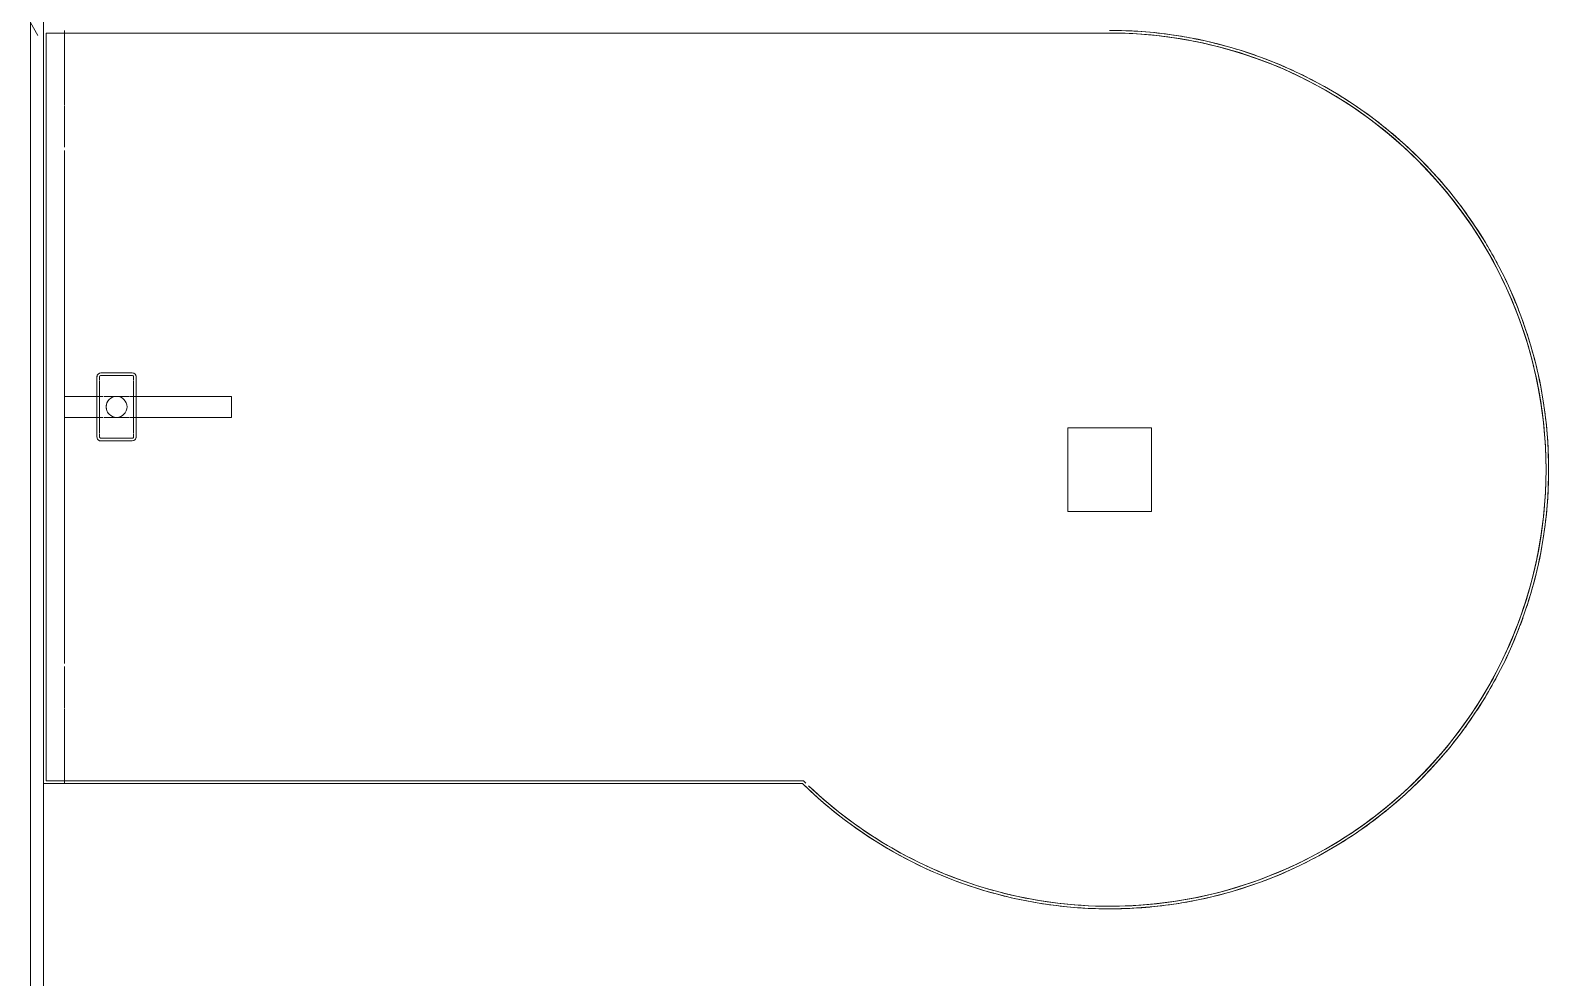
# Model space of a CAD drawing. Header units: inches. Extents: x -1180 to 2011, y -268 to 2143.
# Drawn here: x -236.1 to -163.5, y 2015.3 to 2060.6 of the extents above; entities that cross this region are included whole.
import ezdxf

# ---------------------------------------------------------------- set-up
doc = ezdxf.new("R2010")
doc.units = ezdxf.units.IN
doc.header["$MEASUREMENT"] = 0
for name, color, linetype, lineweight in [('A-WALL', 113, 'Continuous', 13), ('A-WALL-PATT', 111, 'Continuous', 13), ('I-FURN', 30, 'Continuous', 9), ('I-FURN-PNLS', 30, 'Continuous', 9), ('I-WALL', 2, 'Continuous', 13)]:
    doc.layers.add(name, color=color, linetype=linetype, lineweight=lineweight)

# ---------------------------------------------------------------- blocks, each defined once
blk = doc.blocks.new('Zira Wksta 12 - Type 1-V131-6TH FLOOR POWER _ SIGNAL')
at = {"layer": 'I-FURN'}
for p, q in [((-49, -13), (-53, -13)), ((-53, -13), (-53, -17)), ((-53, -17), (-53, -13)), ((-53, -13), (-49, -13)), ((-49, -17), (-49, -13)), ((-49, -13), (-49, -17)), ((-53, -17), (-49, -17)), ((-49, -17), (-53, -17))]:
    blk.add_line(p, q, dxfattribs=at)
at = {"layer": 'I-FURN-PNLS'}
for p, q in [((-64.67, 0.776), (-64.656, 0.789)), ((-64.67, 0.776), (-64.656, 0.789)), ((-36.303, 0), (0, 0)), ((0, 0), (-36.303, 0)), ((-36.303, 0), (0, 0)), ((0, 0), (-1, 0)), ((-1, 0), (-1, -0.122)), ((-1, -0.122), (-1, 0)), ((-1, 0), (0, 0)), ((0, -36), (0, 0)), ((0, 0), (0, -36)), ((0, -36), (0, 0)), ((0, 0), (0, -36)), ((-36.354, -0.125), (-0.125, -0.125)), ((-0.125, -0.125), (-36.354, -0.125)), ((-0.125, -0.125), (-36.354, -0.125)), ((-36.354, -0.125), (-0.125, -0.125)), ((-36.303, 0), (0, 0)), ((-1, -0.125), (-1, -3.566)), ((-1, -3.566), (-1, -0.125)), ((-0.125, -0.125), (-0.125, -35.875)), ((-0.125, -35.875), (-0.125, -0.125)), ((-0.125, -35.875), (-0.125, -0.125)), ((-0.125, -0.125), (-0.125, -35.875)), ((-1, -3.598), (-1, -5.583)), ((-1, -5.583), (-1, -3.598)), ((-1, -5.738), (-1, -30.262)), ((-1, -17.5), (-1, -5.738)), ((-4.437, -16.562), (-4.437, -19.437)), ((-4.437, -19.437), (-4.437, -16.562)), ((-4.312, -16.562), (-4.312, -16.71)), ((-4.312, -16.71), (-4.312, -16.562)), ((-2.75, -16.375), (-4.25, -16.375)), ((-4.25, -16.375), (-2.75, -16.375)), ((-4.182, -16.5), (-4.25, -16.5)), ((-4.25, -16.5), (-4.182, -16.5)), ((-2.833, -16.5), (-4.167, -16.5)), ((-4.167, -16.5), (-2.833, -16.5)), ((-2.75, -16.5), (-2.818, -16.5)), ((-2.818, -16.5), (-2.75, -16.5)), ((-2.687, -16.71), (-2.687, -16.562)), ((-2.687, -16.562), (-2.687, -16.71)), ((-2.562, -19.437), (-2.562, -16.562)), ((-2.562, -16.562), (-2.562, -19.437)), ((-4.312, -16.745), (-4.312, -19.255)), ((-4.312, -19.255), (-4.312, -16.745)), ((-2.687, -19.255), (-2.687, -16.745)), ((-2.687, -16.745), (-2.687, -19.255)), ((-7.549, -17.5), (-9, -17.5)), ((-9, -17.5), (-9, -18.5)), ((-9, -18.5), (-9, -17.5)), ((-9, -17.5), (-7.549, -17.5)), ((-4.437, -17.5), (-7.527, -17.5)), ((-7.527, -17.5), (-4.437, -17.5)), ((-4.312, -17.5), (-4.437, -17.5)), ((-4.437, -17.5), (-4.312, -17.5)), ((-4.152, -17.5), (-4.312, -17.5)), ((-4.312, -17.5), (-4.152, -17.5)), ((-3.644, -17.5), (-4.112, -17.5)), ((-4.112, -17.5), (-3.644, -17.5)), ((-3.361, -17.5), (-3.639, -17.5)), ((-3.639, -17.5), (-3.361, -17.5)), ((-2.888, -17.5), (-3.356, -17.5)), ((-3.356, -17.5), (-2.888, -17.5)), ((-2.687, -17.5), (-2.848, -17.5)), ((-2.848, -17.5), (-2.687, -17.5)), ((-2.562, -17.5), (-2.687, -17.5)), ((-2.687, -17.5), (-2.562, -17.5)), ((-1, -17.5), (-2.562, -17.5)), ((-2.562, -17.5), (-1, -17.5)), ((-1, -18.5), (-1, -17.5)), ((-1, -17.5), (-1, -18.5)), ((-1, -18.5), (-1, -17.5)), ((-9, -18.5), (-5.891, -18.5)), ((-5.891, -18.5), (-9, -18.5)), ((-5.868, -18.5), (-4.437, -18.5)), ((-4.437, -18.5), (-5.868, -18.5)), ((-4.437, -18.5), (-4.312, -18.5)), ((-4.312, -18.5), (-4.437, -18.5)), ((-4.312, -18.5), (-4.152, -18.5)), ((-4.152, -18.5), (-4.312, -18.5)), ((-4.112, -18.5), (-3.644, -18.5)), ((-3.644, -18.5), (-4.112, -18.5)), ((-3.639, -18.5), (-3.361, -18.5)), ((-3.361, -18.5), (-3.639, -18.5)), ((-3.356, -18.5), (-2.888, -18.5)), ((-2.888, -18.5), (-3.356, -18.5)), ((-2.848, -18.5), (-2.687, -18.5)), ((-2.687, -18.5), (-2.848, -18.5)), ((-2.687, -18.5), (-2.563, -18.5)), ((-2.563, -18.5), (-2.687, -18.5)), ((-2.562, -18.5), (-1, -18.5)), ((-1, -18.5), (-2.562, -18.5)), ((-1, -30.262), (-1, -18.5)), ((-4.312, -19.29), (-4.312, -19.437)), ((-4.312, -19.437), (-4.312, -19.29)), ((-4.25, -19.5), (-4.182, -19.5)), ((-4.182, -19.5), (-4.25, -19.5)), ((-4.167, -19.5), (-2.833, -19.5)), ((-2.833, -19.5), (-4.167, -19.5)), ((-2.818, -19.5), (-2.75, -19.5)), ((-2.75, -19.5), (-2.818, -19.5)), ((-2.687, -19.437), (-2.687, -19.29)), ((-2.687, -19.29), (-2.687, -19.437)), ((-4.25, -19.625), (-2.75, -19.625)), ((-2.75, -19.625), (-4.25, -19.625)), ((-1, -30.417), (-1, -32.402)), ((-1, -32.402), (-1, -30.417)), ((-1, -32.44), (-1, -35.875)), ((-1, -35.875), (-1, -32.44)), ((-0.126, -35.875), (-51, -35.875)), ((-51, -35.875), (-0.126, -35.875)), ((-51, -35.875), (-0.126, -35.875)), ((-0.126, -35.875), (-51, -35.875)), ((-1, -35.877), (-1, -36)), ((-1, -36), (-1, -35.877))]:
    blk.add_line(p, q, dxfattribs=at)
for centre, radius, start, end in [((-51, -15), 21, 90, 270), ((-51, -15), 21, 90, 270), ((-51, -15), 20.875, 90, 180), ((-51, -15), 20.875, 90, 180), ((-51, -15), 20.875, 90, 130.85761), ((-51, -15), 20.875, 90, 122.72727), ((-51, -15), 21, 90, 98.38202), ((-51, -15), 21, 90, 98.38202), ((-51, -15), 21, 45.58469, 90), ((-51, -15), 21, 45.58469, 90), ((-51, -15), 21, 82.59745, 90), ((-51, -15), 21, 45.58469, 90), ((-51, -15), 20.875, 60.29653, 90), ((-51, -15), 20.875, 46.39454, 90), ((-51, -15), 20.875, 46.39454, 90), ((-51, -15), 20.875, 46.39454, 90), ((-51, -15), 21, 75.1949, 82.59745), ((-51, -15), 21, 106.76444, 110.10307), ((-51, -15), 21, 106.76444, 110.10307), ((-51, -15), 21, 101.16837, 106.76444), ((-51, -15), 21, 101.16837, 106.76444), ((-51, -15), 21, 98.38202, 101.16837), ((-51, -15), 21, 98.38202, 101.16837), ((-51, -15), 21, 45.58469, 75.1949), ((-51, -15), 21, 110.10307, 115.14733), ((-51, -15), 21, 110.10307, 115.14733), ((-51, -15), 21, 115.14733, 118.71869), ((-51, -15), 21, 115.14733, 118.71869), ((-51, -15), 21, 118.71869, 123.53081), ((-51, -15), 21, 118.71869, 123.53081), ((-51, -15), 20.875, 46.39454, 60.29653), ((-51, -15), 20.875, 122.72727, 130.85761), ((-51, -15), 21, 123.53081, 127.22796), ((-51, -15), 21, 123.53081, 127.22796), ((-51, -15), 21, 127.22796, 131.91499), ((-51, -15), 21, 127.22796, 131.91499), ((-51, -15), 20.875, 130.90909, 163.63636), ((-51, -15), 20.875, 130.90909, 155.45455), ((-51, -15), 21, 131.91499, 135.6889), ((-51, -15), 21, 131.91499, 135.6889), ((-51, -15), 21, 135.6889, 140.30003), ((-51, -15), 21, 135.6889, 140.30003), ((-51, -15), 20.875, 45.63378, 45.87267), ((-51, -15), 20.875, 45.63378, 45.87267), ((-51, -15), 20.875, 45.63378, 45.87267), ((-51, -15), 20.875, 45.63378, 45.87267), ((-51, -15), 20.875, 45.4448, 45.63378), ((-51, -15), 20.875, 45.4448, 45.63378), ((-51, -15), 20.875, 45.4448, 45.63378), ((-51, -15), 20.875, 45.4448, 45.63378), ((-51, -15), 21, 140.30003, 144.12384), ((-51, -15), 21, 140.30003, 144.12384), ((-51, -15), 21, 144.12384, 148.68613), ((-51, -15), 21, 144.12384, 148.68613), ((-51, -15), 21, 148.68613, 152.54318), ((-51, -15), 21, 148.68613, 152.54318), ((-51, -15), 21, 152.54318, 157.07354), ((-51, -15), 21, 152.54318, 157.07354), ((-51, -15), 20.875, 155.45455, 180), ((-51, -15), 21, 157.07354, 158.86974), ((-51, -15), 21, 157.07354, 158.86974), ((-51, -15), 21, 158.94016, 160.95245), ((-51, -15), 21, 158.94016, 160.95245), ((-51, -15), 21, 160.95245, 165.46261), ((-51, -15), 21, 160.95245, 165.46261), ((-51, -15), 20.875, 163.63636, 171.81818), ((-51, -15), 21, 165.46261, 169.35484), ((-51, -15), 21, 165.46261, 169.35484), ((-51, -15), 21, 169.35484, 173.85378), ((-51, -15), 21, 169.35484, 173.85378), ((-51, -15), 20.875, 171.81818, 180), ((-51, -15), 21, 173.85378, 177.75233), ((-51, -15), 21, 173.85378, 177.75233), ((-51, -15), 21, 177.75233, 180), ((-51, -15), 21, 177.75233, 180), ((-51, -15), 21, 180, 182.24767), ((-51, -15), 21, 180, 182.24767), ((-51, -15), 20.875, 180, 188.18182), ((-51, -15), 20.875, 180, 270), ((-51, -15), 20.875, 180, 270), ((-51, -15), 20.875, 180, 229.09091), ((-51, -15), 21, 182.24767, 186.14622), ((-51, -15), 21, 182.24767, 186.14622), ((-4.25, -16.562), 0.188, 90, 180), ((-4.25, -16.562), 0.188, 165, 180), ((-4.25, -16.562), 0.187, 90, 165), ((-4.25, -16.562), 0.0625, 90, 180), ((-4.25, -16.562), 0.0625, 150, 180), ((-4.25, -16.562), 0.0625, 120, 150), ((-4.25, -16.562), 0.0625, 90, 120), ((-2.75, -16.562), 0.188, 360, 90), ((-2.75, -16.562), 0.188, 15, 90), ((-2.75, -16.562), 0.0625, 360, 90), ((-2.75, -16.562), 0.0625, 30, 90), ((-2.75, -16.562), 0.0625, 0, 30), ((-2.75, -16.562), 0.188, 0, 15), ((-51, -15), 21, 186.14622, 190.64516), ((-51, -15), 21, 186.14622, 190.64516), ((-51, -15), 20.875, 188.18182, 196.36364), ((-3.5, -18), 0.5, 90, 270), ((-3.5, -18), 0.5, 90, 270), ((-3.5, -18), 0.5, 270, 90), ((-3.5, -18), 0.5, 45, 90), ((-3.5, -18), 0.5, 15, 45), ((-3.5, -18), 0.5, 330, 0), ((-3.5, -18), 0.5, 360, 15), ((-51, -15), 21, 190.64516, 194.53739), ((-51, -15), 21, 190.64516, 194.53739), ((-3.5, -18), 0.5, 270, 315), ((-3.5, -18), 0.5, 315, 330), ((-4.25, -19.437), 0.188, 180, 270), ((-4.25, -19.437), 0.188, 180, 195), ((-4.25, -19.437), 0.188, 195, 270), ((-4.25, -19.437), 0.0625, 180, 195), ((-4.25, -19.437), 0.0625, 180, 270), ((-4.25, -19.437), 0.0625, 195, 210), ((-4.25, -19.437), 0.0625, 210, 255), ((-4.25, -19.437), 0.0625, 255, 270), ((-2.75, -19.437), 0.188, 270, 360), ((-2.75, -19.437), 0.0625, 270, 360), ((-2.75, -19.437), 0.0625, 270, 0), ((-2.75, -19.437), 0.187, 270, 345), ((-2.75, -19.437), 0.187, 345, 0), ((-51, -15), 21, 194.53739, 199.04755), ((-51, -15), 21, 194.53739, 199.04755), ((-51, -15), 20.875, 196.36364, 212.72727), ((-51, -15), 21, 199.04755, 200.954), ((-51, -15), 21, 199.04755, 200.954), ((-51, -15), 21, 201.05984, 202.92646), ((-51, -15), 21, 201.05984, 202.92646), ((-51, -15), 21, 202.92646, 207.45682), ((-51, -15), 21, 202.92646, 207.45682), ((-51, -15), 21, 207.45682, 209.71408), ((-51, -15), 21, 207.45682, 209.71408), ((-51, -15), 21, 209.7632, 211.31387), ((-51, -15), 21, 209.7632, 211.31387), ((-51, -15), 21, 211.31387, 215.87616), ((-51, -15), 21, 211.31387, 215.87616), ((-51, -15), 20.875, 212.72727, 270), ((-51, -15), 21, 215.87616, 219.69997), ((-51, -15), 21, 215.87616, 219.69997), ((-51, -15), 21, 219.69997, 224.3111), ((-51, -15), 21, 219.69997, 224.3111), ((-51, -15), 21, 224.3111, 228.08501), ((-51, -15), 21, 224.3111, 228.08501), ((-51, -15), 21, 228.08501, 232.77204), ((-51, -15), 21, 228.08501, 232.77204), ((-51, -15), 20.875, 229.09091, 245.45455), ((-51, -15), 21, 232.77204, 236.46919), ((-51, -15), 21, 232.77204, 236.46919), ((-51, -15), 21, 236.46919, 241.28131), ((-51, -15), 21, 236.46919, 241.28131), ((-51, -15), 21, 241.28131, 244.85267), ((-51, -15), 21, 241.28131, 244.85267), ((-51, -15), 21, 244.85267, 249.89693), ((-51, -15), 21, 244.85267, 249.89693), ((-51, -15), 20.875, 245.45455, 261.81818), ((-51, -15), 21, 249.89693, 253.23556), ((-51, -15), 21, 249.89693, 253.23556), ((-51, -15), 21, 253.23556, 258.83163), ((-51, -15), 21, 253.23556, 258.83163), ((-51, -15), 21, 258.83163, 261.61798), ((-51, -15), 21, 258.83163, 261.61798), ((-51, -15), 21, 261.61798, 270), ((-51, -15), 21, 261.61798, 270), ((-51, -15), 20.875, 261.81818, 270)]:
    blk.add_arc(centre, radius, start, end, dxfattribs=at)

msp = doc.modelspace()

# ---------------------------------------------------------------- hatches: boundary and pattern name
at = {"layer": 'A-WALL-PATT', "lineweight": 9}
h = msp.add_hatch(dxfattribs=at)
h.set_pattern_fill('FP_1', color=256, style=0, pattern_type=2)
h.set_pattern_definition([(0, (0, 0), (30.72, 7.68), [1.267, -21.773, 1.267, -21.773, -122.88]), (0, (0, 0), (30.72, 7.68), [-46.08, 1.267, -44.813, 1.267, -21.773, -53.76]), (0, (0, 0), (30.72, 7.68), [-115.2, 1.267, -14.093, 1.267, -37.133]), (120, (11.52, 3.84), (-22.011075, 22.7643), [1.267, -21.773, 1.267, -21.773, -122.88]), (120, (11.52, 3.84), (-22.011075, 22.7643), [-46.08, 1.267, -44.813, 1.267, -21.773, -53.76]), (120, (11.52, 3.84), (-22.011075, 22.7643), [-115.2, 1.267, -14.093, 1.267, -37.133]), (240, (15.36, 19.2), (-8.708925, -30.4443), [1.267, -21.773, 1.267, -21.773, -122.88]), (240, (15.36, 19.2), (-8.708925, -30.4443), [-46.08, 1.267, -44.813, 1.267, -21.773, -53.76]), (240, (15.36, 19.2), (-8.708925, -30.4443), [-115.2, 1.267, -14.093, 1.267, -37.133])])
h.paths.add_polyline_path([(-236.122, 1880.548), (-235.497, 1880.548), (-235.497, 2135.298), (-236.122, 2135.298), (-236.122, 1899.519)], flags=0)

# ---------------------------------------------------------------- linework, layer by layer
at = {"layer": 'A-WALL'}
msp.add_line((-236.122, 1880.548), (-236.122, 2135.298), dxfattribs=at)
at = {"layer": 'I-WALL'}
msp.add_line((-235.497, 1881.173), (-235.497, 2135.298), dxfattribs=at)

# ---------------------------------------------------------------- block references
at = {"layer": 'I-FURN', "rotation": 180}
msp.add_blockref('Zira Wksta 12 - Type 1-V131-6TH FLOOR POWER _ SIGNAL', (-235.497, 2024.605), dxfattribs=at)

doc.saveas('drawing.dxf')
